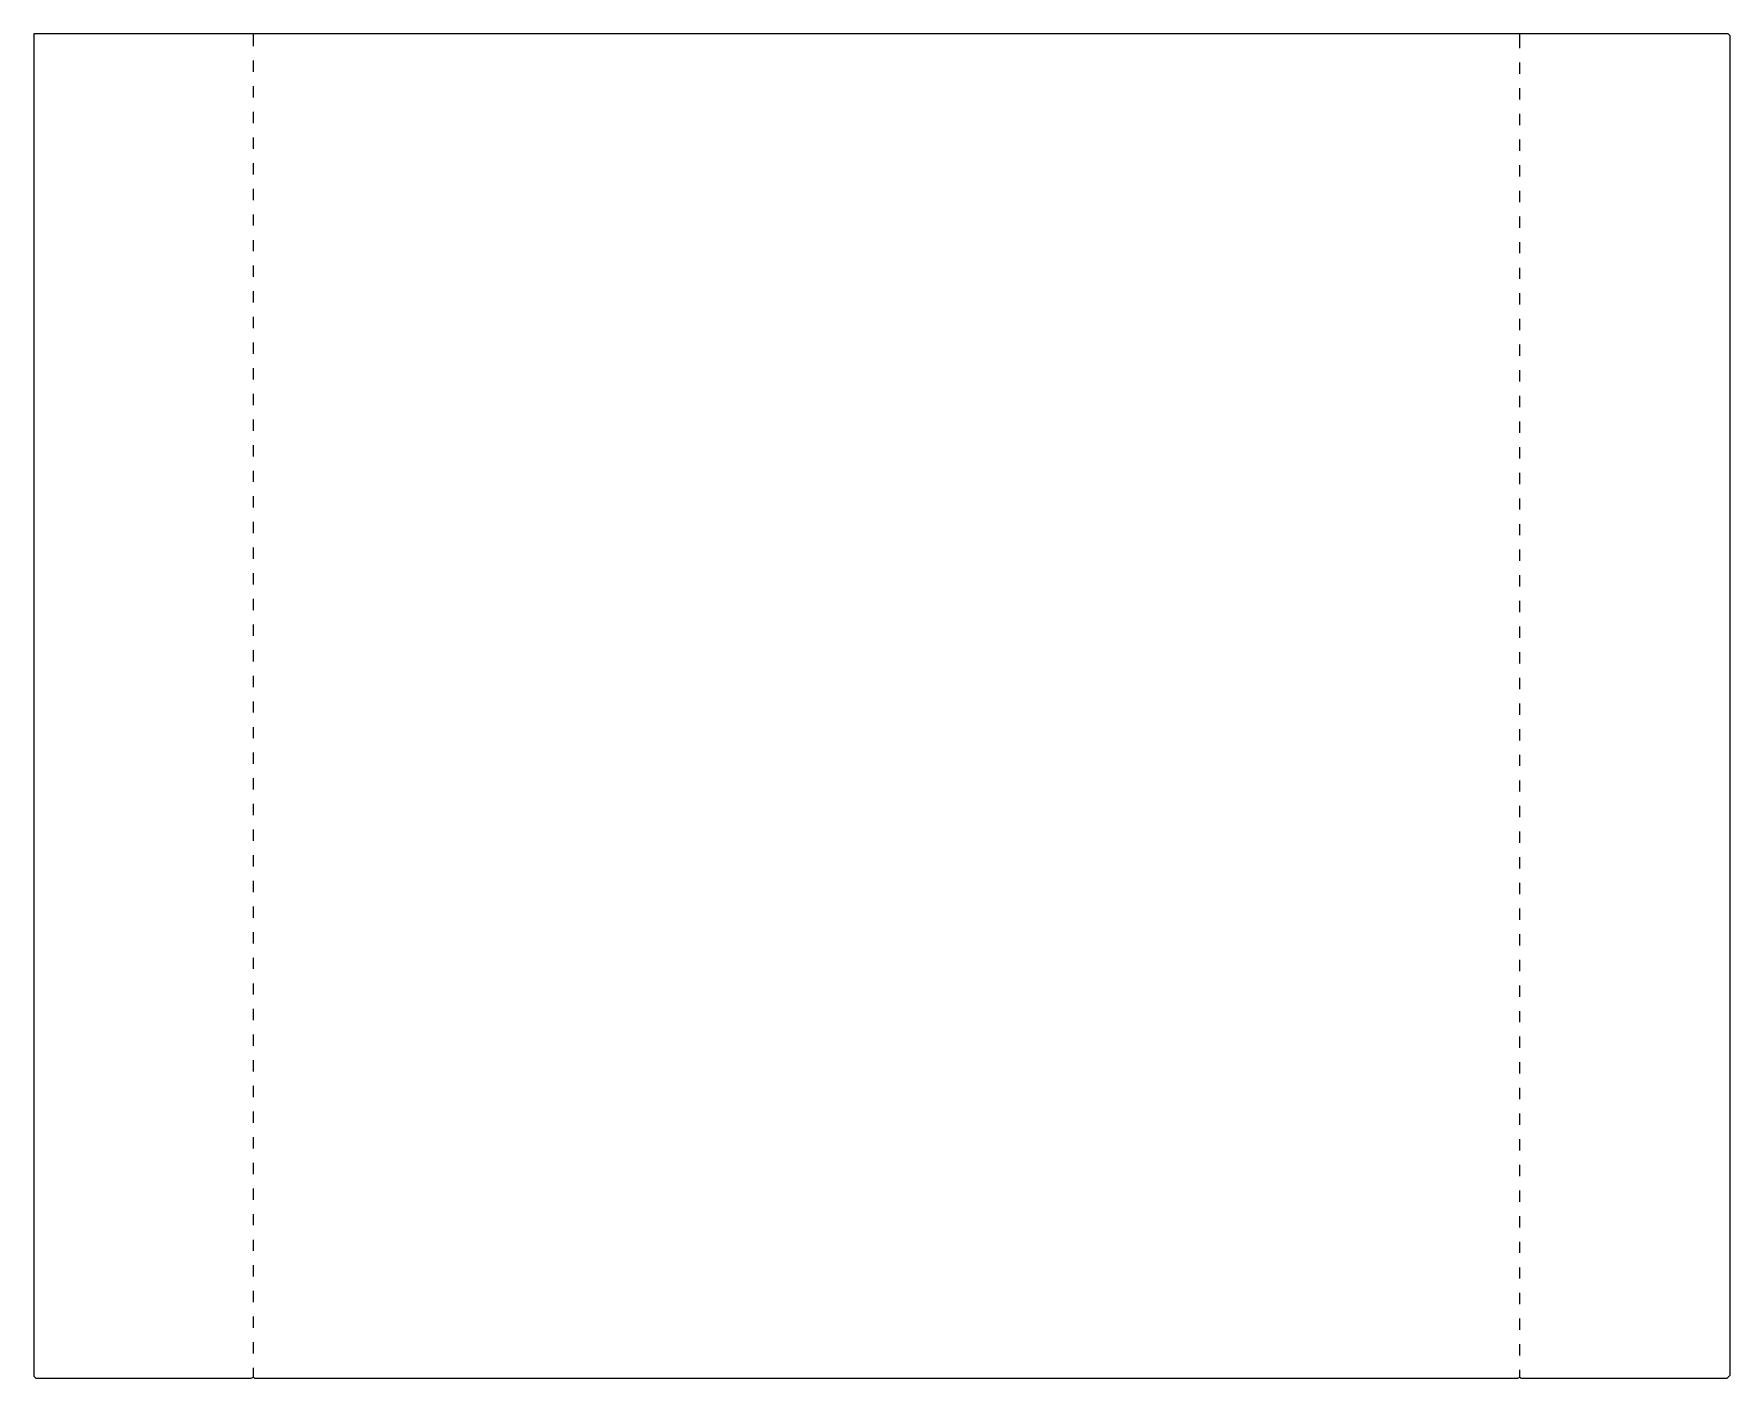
# Model space of a CAD drawing. Extents: x 85 to 1739, y 68 to 1379.
import ezdxf

# ---------------------------------------------------------------- set-up
doc = ezdxf.new("R2010")
doc.units = 0
doc.layers.get('0').update_dxf_attribs({"linetype": 'CONTINUOUS'})

msp = doc.modelspace()

# ---------------------------------------------------------------- linework, layer by layer
at = {"color": 250, "linetype": 'CONTINUOUS'}
for points in [[(1534, 69), (1535, 68), (1736, 68), (1738, 70), (1739, 71), (1739, 1377), (1737, 1379), (85, 1379), (85, 70), (87, 68), (297, 68), (299, 69), (300, 68), (1532, 68), (1534, 69), (1534, 76)], [(299, 1367), (299, 1379)], [(1534, 1365), (1534, 1379)], [(299, 1342), (299, 1353)], [(1534, 1340), (1534, 1351)], [(299, 1317), (299, 1328)], [(1534, 1315), (1534, 1326)], [(299, 1292), (299, 1303)], [(1534, 1290), (1534, 1301)], [(299, 1267), (299, 1278)], [(1534, 1265), (1534, 1276)], [(299, 1242), (299, 1253)], [(1534, 1240), (1534, 1251)], [(299, 1217), (299, 1228)], [(1534, 1215), (1534, 1226)], [(299, 1192), (299, 1203)], [(1534, 1190), (1534, 1201)], [(299, 1167), (299, 1178)], [(1534, 1165), (1534, 1176)], [(299, 1142), (299, 1153)], [(1534, 1140), (1534, 1151)], [(299, 1117), (299, 1128)], [(1534, 1115), (1534, 1126)], [(299, 1092), (299, 1103)], [(1534, 1090), (1534, 1101)], [(299, 1067), (299, 1078)], [(1534, 1065), (1534, 1076)], [(299, 1042), (299, 1053)], [(1534, 1040), (1534, 1051)], [(299, 1017), (299, 1028)], [(1534, 1015), (1534, 1026)], [(299, 992), (299, 1003)], [(1534, 990), (1534, 1001)], [(299, 967), (299, 978)], [(1534, 965), (1534, 976)], [(299, 942), (299, 953)], [(1534, 940), (1534, 951)], [(299, 917), (299, 928)], [(1534, 915), (1534, 926)], [(299, 892), (299, 903)], [(1534, 890), (1534, 901)], [(299, 867), (299, 878)], [(1534, 865), (1534, 876)], [(299, 842), (299, 853)], [(1534, 840), (1534, 851)], [(299, 817), (299, 828)], [(1534, 815), (1534, 826)], [(299, 792), (299, 803)], [(1534, 790), (1534, 801)], [(299, 767), (299, 778)], [(1534, 765), (1534, 776)], [(299, 742), (299, 753)], [(1534, 740), (1534, 751)], [(299, 717), (299, 728)], [(1534, 715), (1534, 726)], [(299, 692), (299, 703)], [(1534, 690), (1534, 701)], [(299, 667), (299, 678)], [(1534, 665), (1534, 676)], [(299, 642), (299, 653)], [(1534, 640), (1534, 651)], [(299, 617), (299, 628)], [(1534, 615), (1534, 626)], [(299, 592), (299, 603)], [(1534, 590), (1534, 601)], [(299, 567), (299, 578)], [(1534, 565), (1534, 576)], [(299, 542), (299, 553)], [(1534, 540), (1534, 551)], [(299, 517), (299, 528)], [(1534, 515), (1534, 526)], [(299, 492), (299, 503)], [(1534, 490), (1534, 501)], [(299, 467), (299, 478)], [(1534, 465), (1534, 476)], [(299, 442), (299, 453)], [(1534, 440), (1534, 451)], [(299, 417), (299, 428)], [(1534, 415), (1534, 426)], [(299, 392), (299, 403)], [(1534, 390), (1534, 401)], [(299, 367), (299, 378)], [(1534, 365), (1534, 376)], [(299, 342), (299, 353)], [(1534, 340), (1534, 351)], [(299, 317), (299, 328)], [(1534, 315), (1534, 326)], [(299, 292), (299, 303)], [(1534, 290), (1534, 301)], [(299, 267), (299, 278)], [(1534, 265), (1534, 276)], [(299, 242), (299, 253)], [(1534, 240), (1534, 251)], [(299, 217), (299, 228)], [(1534, 215), (1534, 226)], [(299, 192), (299, 203)], [(1534, 190), (1534, 201)], [(299, 167), (299, 178)], [(1534, 165), (1534, 176)], [(299, 142), (299, 153)], [(1534, 140), (1534, 151)], [(299, 117), (299, 128)], [(1534, 115), (1534, 126)], [(299, 92), (299, 103)], [(1534, 90), (1534, 101)], [(299, 69), (299, 78)]]:
    msp.add_lwpolyline(points, dxfattribs=at)

doc.saveas('drawing.dxf')
